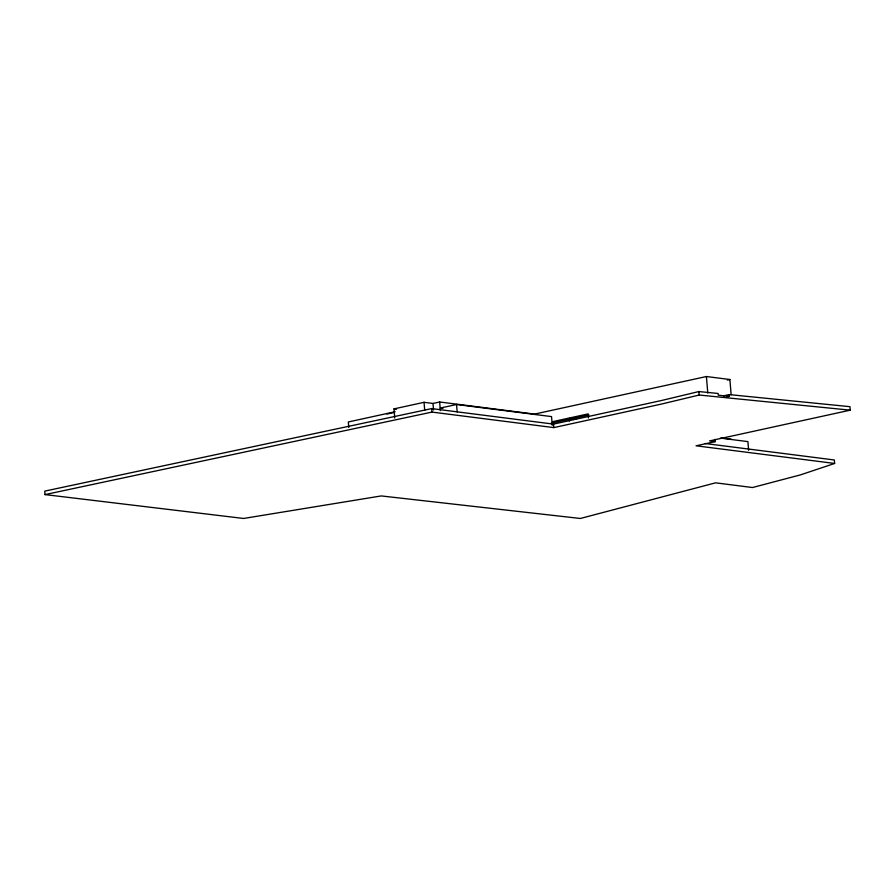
<?xml version="1.0" encoding="UTF-8"?>
<svg xmlns="http://www.w3.org/2000/svg" width="895" height="895" viewBox="0 0 895 895"><rect width="100%" height="100%" fill="white"/><g stroke="black" fill="none" stroke-linecap="round" stroke-linejoin="round"><path stroke-width="1.34" d="M705.014 443.495L834.341 459.974L834.632 463.453L800.354 474.909L752.482 487.529L715.608 482.83L580.363 518.473L381.236 495.931L243.597 518.462L45.041 494.599L44.75 491.12L431.703 408.601L553.513 424.118L661.394 400.535L698.894 391.551L718.114 393.476L718.26 395.21L729.414 396.328L729.268 394.594L723.518 395.847M729.268 394.594L849.959 406.677L850.25 410.156L699.185 395.031L661.685 404.014L553.804 427.597L431.994 412.08L45.041 494.599M394.751 418.01L394.001 408.881L424.051 402.314L432.99 403.455L439.669 401.989L534.606 414.083L706.412 376.526L729.884 379.514L731.137 394.706M395.142 411.734L348.323 421.97L348.77 427.486M386.897 414.049L393.722 412.561M552.26 425.293L551.544 416.6L456.551 404.495L440.172 408.075L442.924 408.433M727.355 380.062L729.884 379.514M553.076 421.556L588.149 413.893L588.474 417.943M551.219 423.19L588.988 414.933M727.109 396.832L729.414 396.328M850.25 410.156L709.59 440.911L715.172 441.627L714.982 439.3M715.172 441.627L696.053 445.799L834.632 463.453M575.675 419.319L569.108 418.48L569.321 421.086M722.164 437.979L731.036 439.109M720.385 438.102L747.918 441.615L748.634 450.308M394.001 408.881L396.563 409.205M706.412 376.526L707.777 393.095M698.894 391.551L699.185 395.031M553.513 424.118L553.804 427.597M456.551 404.495L457.166 411.946M439.669 401.989L440.374 410.57M432.99 403.455L433.527 409.977M431.703 408.601L431.994 412.08M424.051 402.314L424.689 410.145"/></g></svg>
